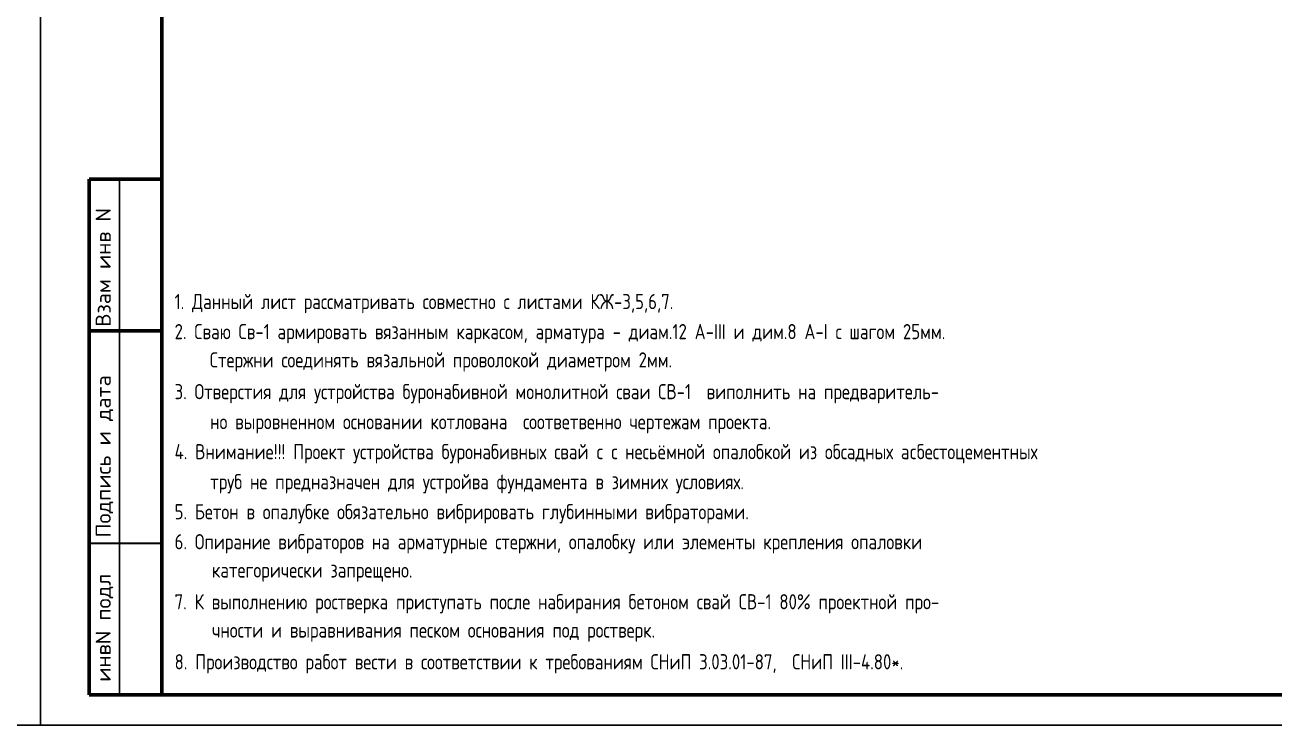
# Model space of a CAD drawing. Extents: x -12289450 to -10763036, y -7834513 to -6150123.
# Drawn here: x -11225289 to -11204704, y -7834506 to -7822965 of the extents above; entities that cross this region are included whole.
import ezdxf

# ---------------------------------------------------------------- set-up
doc = ezdxf.new("R2010")
doc.units = 0
doc.header["$LTSCALE"] = 25
for name, color, linetype in [('003-ТЕКСТ', 7, 'Continuous'), ('ArchiCAD', 7, 'Continuous'), ('Новое', 51, 'Continuous')]:
    doc.layers.add(name, color=color, linetype=linetype)
doc.styles.add('GOST 2.304', font='cs_gost2304.shx')
doc.styles.add('SIMP701', font='simplex701.shx')

msp = doc.modelspace()

# ---------------------------------------------------------------- linework, layer by layer
at = {"linetype": 'Continuous', "lineweight": 60, "ltscale": 75}
for p, q in [((-11224232.7, -7825505.5), (-11223032.7, -7825505.5)), ((-11224232.7, -7825505.5), (-11224232.7, -7834005.3)), ((-11224232.7, -7828005.4), (-11223032.7, -7828005.4)), ((-11224232.7, -7834005.3), (-11223032.7, -7834005.3))]:
    msp.add_line(p, q, dxfattribs=at)
at = {"linetype": 'Continuous', "lineweight": 25, "ltscale": 75, "extrusion": (1, 0, 0), "elevation": -11225034.2}
msp.add_lwpolyline([(-7834505.2, 0), (-7804813.4, 0)], dxfattribs=at)
at = {"linetype": 'Continuous', "lineweight": 60, "ltscale": 75, "extrusion": (1, 0, 0), "elevation": -11223032.7}
msp.add_lwpolyline([(-7805313.3, 0), (-7834005.3, 0)], dxfattribs=at)
at = {"linetype": 'Continuous', "lineweight": 60, "ltscale": 75, "extrusion": (0, 1, 0), "elevation": -7834005.3}
msp.add_lwpolyline([(11223032.7, 0), (11183543.7, 0)], dxfattribs=at)
at = {"linetype": 'Continuous', "lineweight": 25, "ltscale": 75, "extrusion": (0, 1, 0)}
for points, elevation in [([(11267034, 0), (11225034.2, 0)], -7834505.5), ([(11183050, 0), (11225034.2, 0)], -7834505.6), ([(11183034.5, 0), (11225034.2, 0)], -7834505.6), ([(11216944.7, 0), (11191907.8, 0)], -7834505.5)]:
    msp.add_lwpolyline(points, dxfattribs=dict(at, elevation=elevation))
at = {"layer": '003-ТЕКСТ', "color": 254}
msp.add_line((-11191910.4, -7834505.5), (-11216944.7, -7834505.5), dxfattribs=at)
at = {"layer": 'ArchiCAD', "color": 7, "linetype": 'Continuous', "lineweight": 35}
msp.add_line((-11224232.7, -7831505.4), (-11223032.7, -7831505.4), dxfattribs=at)
at = {"layer": 'Новое', "color": 7, "linetype": 'Continuous'}
msp.add_line((-11223732.7, -7825505.5), (-11223732.7, -7834005.3), dxfattribs=at)

# ---------------------------------------------------------------- texts
at = {"color": 5, "linetype": 'Continuous', "ltscale": 20, "style": 'GOST 2.304'}
for s, p in [('1. Данный лист рассматривать совместно с листами КЖ-3,5,6,7.', (-11222823.4, -7827649.9)), ('2. Сваю Св-1 армировать вязанным каркасом, арматура - диам.12 A-III и дим.8 А-I с шагом 25мм.', (-11222823.4, -7828144.8)), ('Стержни соединять вязальной проволокой диаметром 2мм. ', (-11222242.7, -7828611.4)), ('3. Отверстия для устройства буронабивной монолитной сваи СВ-1  виполнить на предваритель-', (-11222823.4, -7829134.5)), ('но выровненном основании котлована  соответвенно чертежам проекта.', (-11222237.4, -7829629.3)), ('4. Внимание!!! Проект устройства буронабивных свай c с несьёмной опалобкой из обсадных аcбестоцементных ', (-11222823.4, -7830124.2)), ('труб не предназначен для устройва фундамента в зимних условиях. ', (-11222237.4, -7830619)), ('5. Бетон в опалубке обязательно вибрировать глубинными вибраторами.', (-11222823.4, -7831113.9)), ('6. Опирание вибраторов на арматурные стержни, опалобку или элементы крепления опаловки ', (-11222823.4, -7831608.7)), ('категорически запрещено. ', (-11222207.3, -7832075.4)), ('7. К выполнению ростверка приступать после набирания бетоном свай СВ-1 80%%% проектной про-', (-11222823.4, -7832598.4)), ('чности и выравнивания песком основания под ростверк.  ', (-11222207.3, -7833065.1)), ('8. Производство работ вести в соответствии к требованиям СНиП 3.03.01-87,  СНиП III-4.80*. ', (-11222823.4, -7833588.1))]:
    msp.add_text(s, height=250, dxfattribs=at).set_placement(p)
at = {"layer": '003-ТЕКСТ', "lineweight": 30, "style": 'SIMP701'}
for s, height, p in [('Взам инв N', 250, (-11223874.5, -7827940.9)), ('Подпись и дата', 249.996, (-11223874.6, -7831414.7)), ('инвN подл', 250, (-11223874.6, -7833792.6))]:
    msp.add_text(s, height=height, rotation=90, dxfattribs=at).set_placement(p)

doc.saveas('drawing.dxf')
